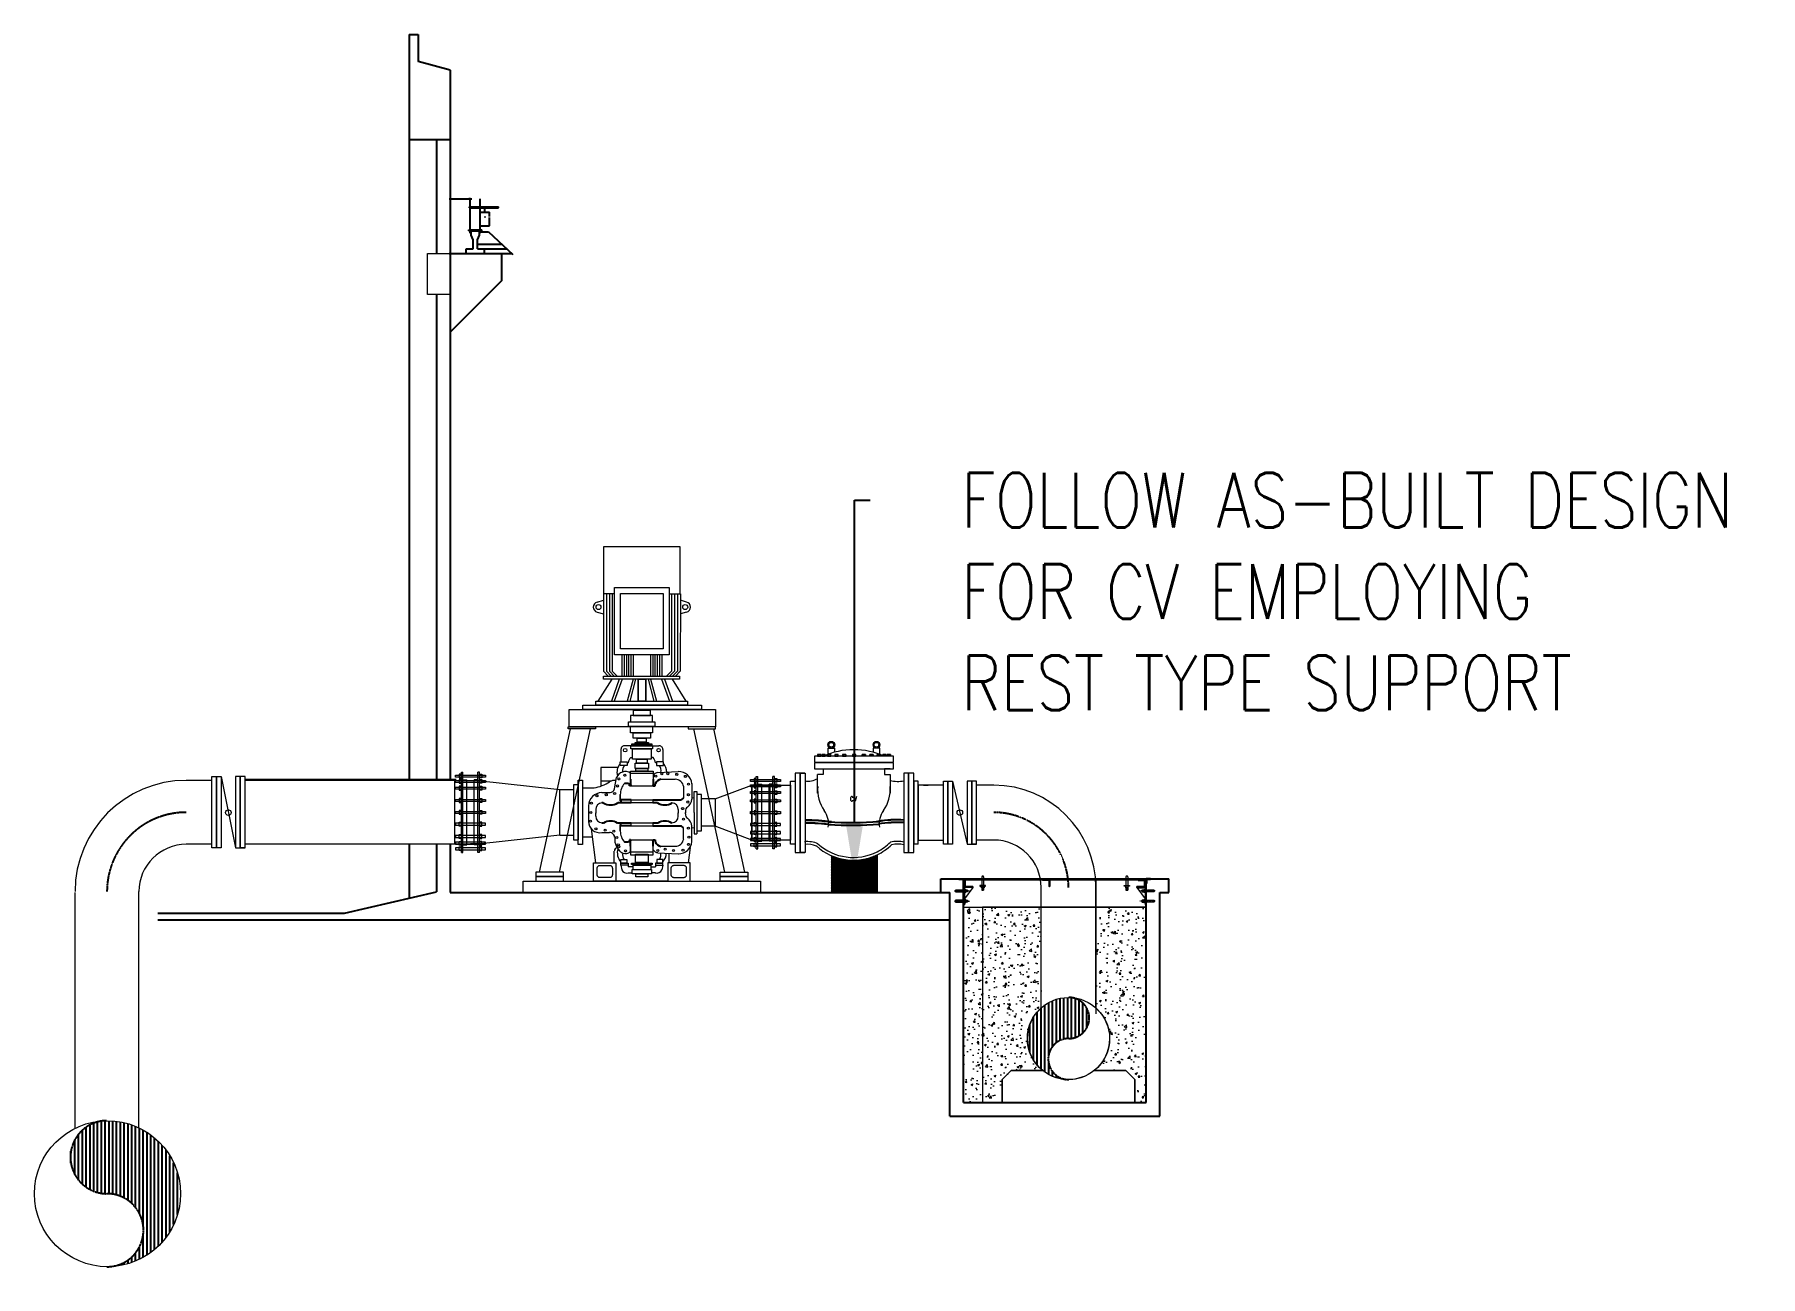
# Model space of a CAD drawing. Header units: inches. Extents: x 65856 to 131389, y 84027 to 134980.
# Drawn here: x 65856 to 84768, y 115064 to 128671 of the extents above; entities that cross this region are included whole.
import ezdxf
from ezdxf import colors
from ezdxf.entities.mleader import LeaderData, LeaderLine
from ezdxf.math import Vec2, Vec3

# ---------------------------------------------------------------- set-up
doc = ezdxf.new("R2010")
doc.units = ezdxf.units.IN
doc.header["$MEASUREMENT"] = 0
for name, pattern in [('CENTER', [2, 1.25, -0.25, 0.25, -0.25]), ('DASHED', [19.05, 12.7, -6.35]), ('HIDDEN', [0.375, 0.25, -0.125]), ('HIDDEN2', [0.1875, 0.125, -0.0625])]:
    doc.linetypes.add(name, pattern=pattern)
for name, color, linetype in [('1', 1, 'CENTER'), ('M-HVAC-EQPM-NEW', 5, 'Continuous'), ('M-HVAC-PIPE-NEW', 6, 'HIDDEN2'), ('VPORT', 9, 'Continuous'), ('WALL', 3, 'Continuous'), ('WINDOWS', 8, 'Continuous')]:
    doc.layers.add(name, color=color, linetype=linetype)
for name, color, linetype, lineweight in [('DIM', 251, 'Continuous', 0), ('hatch3', 252, 'Continuous', 9), ('MECHANICAL', 8, 'Continuous', 0)]:
    doc.layers.add(name, color=color, linetype=linetype, lineweight=lineweight)
doc.styles.add('RomanS', font='romans.shx', dxfattribs={"width": 0.8})
doc.styles.add('SIMPLEX', font='simplex.shx')
pattern_1 = [(50, (27177.67, 82615.22), (215.17805, -18.82564), [22.5, -247.5]), (355, (27177.67, 82615.22), (-41.6254, 225.65764), [18, -198]), (100.4514, (27195.6, 82613.65), (173.5528, 206.83186), [19.12206, -210.3426]), (46.1842, (27177.67, 82675.22), (320.1723, -49.6557), [33.75, -371.25]), (96.6356, (27204.35, 82671.1), (280.3988, 292.2354), [28.6831, -315.5139]), (351.1842, (27177.67, 82675.22), (280.3986, 292.2356), [27, -297]), (21, (27207.67, 82660.22), (179.0721, -120.78567), [22.5, -247.5]), (326, (27207.67, 82660.22), (72.9946, 217.545), [18, -198]), (71.4514, (27222.6, 82650.16), (252.0668, 96.75915), [19.12206, -210.3426]), (37.5, (27177.67, 82615.22), (3.64796, 99.86816), [0, -195.6, 0, -201, 0, -198.75]), (7.5, (27177.67, 82615.22), (78.92086, 118.32351), [0, -114.6, 0, -191.1, 0, -75.75]), (327.5, (27110.77, 82615.22), (160.14673, -6.76646), [0, -75, 0, -234, 0, -310.5]), (317.5, (27080.77, 82615.22), (174.95585, 30.0315), [0, -97.5, 0, -155.4, 0, -220.5])]

msp = doc.modelspace()

# ---------------------------------------------------------------- hatches: boundary and pattern name
at = {"layer": '1'}
h = msp.add_hatch(dxfattribs=at)
h.set_pattern_fill('ANSI31', color=251, scale=333.3333, angle=45, style=0)
h.set_pattern_definition([(90, (27177.674, 82615.224), (-41.666663, 7e-15), [])])
h.paths.add_polyline_path([(77189, 118121, -0.00354), (77195, 118120, -0.985937), (77189, 117671)])
h.paths.add_polyline_path([(77189, 118121), (77189, 117671), (76736, 117671, -0.416289)])
h.paths.add_polyline_path([(76736, 117671), (77189, 117671, 1), (77189, 117221, -0.416289)])
h = msp.add_hatch(dxfattribs=at)
h.set_pattern_fill('ANSI31', color=251, scale=333.3333, angle=45, style=0)
h.set_pattern_definition([(90, (26880.674, 82615.224), (-41.666663, 7e-15), [])])
h.paths.add_polyline_path([(66650, 116771, 0.00354), (66639, 116771, 0.985937), (66650, 115971)])
h.paths.add_polyline_path([(66650, 116771), (66650, 115971), (67456, 115971, 0.416289)])
h.paths.add_polyline_path([(67456, 115971), (66650, 115971, -1), (66650, 115171, 0.416289)])
at = {"layer": 'DIM', "lineweight": 0, "ltscale": 10}
h = msp.add_hatch(dxfattribs=at)
h.set_pattern_fill('AR-CONC', color=251, scale=30, style=0)
h.set_pattern_definition(pattern_1)
h.paths.add_polyline_path([(76245, 119111), (76036, 119111), (76036, 116971), (76245, 116971)])
h = msp.add_hatch(dxfattribs=at)
h.set_pattern_fill('AR-CONC', color=251, scale=30, style=0)
h.set_pattern_definition(pattern_1)
h.paths.add_polyline_path([(78036, 119111), (77486, 119111), (77486, 118006, -0.213422), (77636, 117671, -0.226541), (77468, 117321), (77813, 117321), (77913, 117221), (77913, 116971), (78036, 116971)])
h.paths.add_polyline_path([(76886, 119111), (76245, 119111), (76245, 116971), (76458, 116971), (76458, 117221), (76558, 117321), (76903, 117321, -0.226541), (76736, 117671, -0.213422), (76886, 118006)])
at = {"layer": 'M-HVAC-EQPM-NEW'}
h = msp.add_hatch(dxfattribs=at)
h.set_pattern_fill('ANSI31', color=256, scale=100)
h.set_pattern_definition([(45, (-518445.904, -383533.775), (-8.83883476, 8.83883476), [])])
h.paths.add_polyline_path([(75089, 119683, -0.216157), (74589, 119674), (74589, 119271), (75089, 119271)])

# ---------------------------------------------------------------- linework, layer by layer
at = {"layer": '1', "color": 251}
for centre, radius, start, end in [((67519, 119280), 869, 90, 180), ((76361, 119324), 825, 0.1698, 89.5902), ((77189, 117896), 225, 270, 90), ((77189, 117446), 225, 90, 270), ((66650, 116371), 400, 90, 270), ((66650, 115571), 400, 270, 90)]:
    msp.add_arc(centre, radius, start, end, dxfattribs=at)
at = {"layer": 'DIM', "color": 251}
for p, q in [((72930, 123058), (72089, 123058)), ((72089, 123058), (72089, 122543)), ((72930, 122543), (72930, 123058)), ((72021, 122452), (72089, 122472)), ((72213, 122543), (72089, 122543)), ((72089, 122543), (72089, 121696)), ((72122, 122543), (72122, 121696)), ((72155, 122543), (72155, 121696)), ((72187, 122543), (72187, 121696)), ((72809, 122543), (72933, 122543)), ((72835, 122543), (72834, 121696)), ((72868, 122543), (72867, 121695)), ((72900, 122543), (72900, 121695)), ((72933, 122543), (72932, 121695)), ((73001, 122452), (72933, 122472)), ((72021, 122343), (72089, 122323)), ((73001, 122343), (72933, 122323)), ((72292, 121876), (72292, 121642)), ((72317, 121876), (72317, 121642)), ((72342, 121876), (72342, 121642)), ((72366, 121876), (72366, 121642)), ((72391, 121876), (72391, 121642)), ((72416, 121876), (72416, 121642)), ((72606, 121876), (72606, 121642)), ((72631, 121875), (72631, 121642)), ((72655, 121875), (72655, 121642)), ((72680, 121875), (72680, 121642)), ((72705, 121875), (72705, 121642)), ((72729, 121875), (72729, 121642)), ((72181, 121608), (72028, 121367)), ((72089, 121696), (72143, 121642)), ((72122, 121696), (72176, 121642)), ((72155, 121696), (72209, 121642)), ((72264, 121608), (72178, 121367)), ((72187, 121696), (72241, 121642)), ((72295, 121608), (72209, 121367)), ((72417, 121608), (72350, 121367)), ((72442, 121608), (72378, 121367)), ((72580, 121608), (72644, 121367)), ((72606, 121608), (72673, 121367)), ((72728, 121608), (72814, 121367)), ((72759, 121608), (72845, 121367)), ((72834, 121696), (72781, 121642)), ((72867, 121695), (72813, 121642)), ((72842, 121608), (72994, 121367)), ((72900, 121695), (72846, 121642)), ((72932, 121695), (72879, 121642)), ((71724, 121065), (71384, 119494)), ((71944, 121065), (71605, 119494)), ((73077, 121065), (73417, 119494)), ((73297, 121065), (73637, 119494)), ((72392, 120879), (72325, 120879)), ((72630, 120879), (72697, 120879)), ((72274, 120701), (72349, 120701)), ((72274, 120664), (72274, 120701)), ((72349, 120664), (72274, 120664)), ((72282, 120839), (72282, 120701)), ((72349, 120701), (72349, 120664)), ((72349, 120692), (72360, 120692)), ((72388, 120751), (72408, 120751)), ((72408, 120845), (72614, 120845)), ((72408, 120730), (72408, 120845)), ((72614, 120730), (72408, 120730)), ((72437, 120688), (72585, 120688)), ((72437, 120630), (72437, 120688)), ((72454, 120730), (72568, 120730)), ((72454, 120688), (72454, 120730)), ((72568, 120688), (72454, 120688)), ((72568, 120730), (72568, 120688)), ((72585, 120688), (72585, 120630)), ((72614, 120845), (72614, 120730)), ((72634, 120751), (72614, 120751)), ((72673, 120692), (72661, 120692)), ((72747, 120701), (72673, 120701)), ((72673, 120701), (72673, 120664)), ((72673, 120664), (72747, 120664)), ((72740, 120839), (72740, 120701)), ((72747, 120664), (72747, 120701)), ((74446, 120781), (74446, 120765)), ((74464, 120782), (74464, 120765)), ((74493, 120781), (74493, 120765)), ((74511, 120782), (74511, 120765)), ((74556, 120781), (74556, 120765)), ((74574, 120782), (74574, 120765)), ((74636, 120781), (74636, 120765)), ((74654, 120782), (74654, 120765)), ((74720, 120781), (74720, 120765)), ((74738, 120782), (74738, 120765)), ((74827, 120781), (74827, 120765)), ((74845, 120782), (74845, 120765)), ((74934, 120782), (74934, 120765)), ((74952, 120781), (74952, 120765)), ((75018, 120782), (75018, 120765)), ((75036, 120781), (75036, 120765)), ((75098, 120782), (75098, 120765)), ((75116, 120781), (75116, 120765)), ((75161, 120782), (75161, 120765)), ((75180, 120781), (75180, 120765)), ((75208, 120782), (75208, 120765)), ((75226, 120781), (75226, 120765)), ((71812, 120500), (71859, 120500)), ((71812, 119798), (71812, 120500)), ((71859, 120500), (71859, 119798)), ((72248, 120642), (72063, 120642)), ((72063, 120642), (72063, 120436)), ((72173, 120491), (72063, 120491)), ((72211, 120405), (72233, 120530)), ((72387, 120511), (72387, 120601)), ((72387, 120601), (72636, 120601)), ((72387, 120579), (72636, 120579)), ((72585, 120630), (72437, 120630)), ((72445, 120630), (72577, 120630)), ((72445, 120601), (72445, 120630)), ((72577, 120601), (72445, 120601)), ((72577, 120630), (72577, 120601)), ((72636, 120601), (72636, 120511)), ((72687, 120584), (72910, 120595)), ((72722, 120511), (72875, 120511)), ((71859, 120417), (71988, 120417)), ((72162, 120364), (72073, 120364)), ((72274, 120344), (72274, 120274)), ((72274, 120274), (72274, 120344)), ((72387, 120441), (72636, 120441)), ((72969, 120428), (72969, 120308)), ((73058, 120464), (73057, 120295)), ((73057, 120308), (73085, 120311)), ((73085, 120377), (73115, 120377)), ((73085, 120146), (73085, 120377)), ((73115, 120377), (73115, 119914)), ((71927, 120219), (71927, 120038)), ((71927, 120144), (71927, 120050)), ((72005, 120179), (72005, 120141)), ((72005, 120106), (72005, 120144)), ((72910, 120179), (72910, 120141)), ((72910, 120106), (72910, 120144)), ((72988, 120159), (72988, 120143)), ((72988, 120132), (72988, 120148)), ((73085, 120146), (73085, 119914)), ((71957, 119968), (72002, 119596)), ((72072, 119928), (72156, 119928)), ((72274, 119944), (72274, 120014)), ((72274, 120014), (72274, 119944)), ((72969, 119859), (72969, 119980)), ((73058, 119827), (73057, 119996)), ((73057, 119983), (73085, 119980)), ((73085, 119914), (73115, 119914)), ((71859, 119798), (71812, 119798)), ((71859, 119881), (71968, 119881)), ((72209, 119596), (72209, 119725)), ((72387, 119847), (72636, 119847)), ((72387, 119777), (72387, 119685)), ((72387, 119713), (72387, 119774)), ((72636, 119685), (72636, 119777)), ((72722, 119777), (72875, 119777)), ((73039, 119765), (73018, 119596)), ((71981, 119596), (72227, 119596)), ((71981, 119396), (71981, 119596)), ((72020, 119463), (72020, 119539)), ((72045, 119565), (72165, 119565)), ((72191, 119539), (72191, 119463)), ((72227, 119596), (72227, 119396)), ((72280, 119633), (72346, 119633)), ((72280, 119594), (72280, 119633)), ((72346, 119594), (72280, 119594)), ((72280, 119594), (72362, 119594)), ((72280, 119571), (72280, 119594)), ((72362, 119571), (72280, 119571)), ((72280, 119571), (72290, 119518)), ((72346, 119633), (72346, 119594)), ((72362, 119594), (72362, 119571)), ((72362, 119571), (72362, 119553)), ((72417, 119553), (72362, 119553)), ((72636, 119713), (72387, 119713)), ((72387, 119685), (72636, 119685)), ((72398, 119591), (72623, 119591)), ((72398, 119578), (72398, 119591)), ((72623, 119578), (72398, 119578)), ((72417, 119572), (72608, 119572)), ((72417, 119524), (72417, 119572)), ((72442, 119692), (72579, 119692)), ((72442, 119600), (72442, 119692)), ((72579, 119600), (72442, 119600)), ((72461, 119591), (72461, 119600)), ((72463, 119572), (72463, 119578)), ((72560, 119600), (72560, 119591)), ((72561, 119578), (72561, 119572)), ((72579, 119692), (72579, 119600)), ((72608, 119572), (72608, 119524)), ((72608, 119553), (72659, 119553)), ((72623, 119591), (72623, 119578)), ((72742, 119594), (72659, 119594)), ((72659, 119594), (72659, 119571)), ((72659, 119571), (72742, 119571)), ((72659, 119571), (72659, 119553)), ((72742, 119633), (72675, 119633)), ((72675, 119633), (72675, 119594)), ((72675, 119594), (72742, 119594)), ((72687, 119707), (72910, 119696)), ((72742, 119571), (72731, 119518)), ((72742, 119594), (72742, 119633)), ((72742, 119571), (72742, 119594)), ((73040, 119596), (72794, 119596)), ((72794, 119596), (72794, 119396)), ((72811, 119596), (72811, 119701)), ((72830, 119539), (72830, 119463)), ((72975, 119565), (72856, 119565)), ((73001, 119463), (73001, 119539)), ((73040, 119396), (73040, 119596)), ((72227, 119396), (71981, 119396)), ((72165, 119437), (72045, 119437)), ((72363, 119485), (72405, 119485)), ((72405, 119524), (72617, 119524)), ((72405, 119475), (72405, 119524)), ((72617, 119475), (72405, 119475)), ((72444, 119475), (72577, 119475)), ((72444, 119444), (72444, 119475)), ((72577, 119444), (72444, 119444)), ((72577, 119475), (72577, 119444)), ((72617, 119524), (72617, 119475)), ((72659, 119485), (72617, 119485)), ((72794, 119396), (73040, 119396)), ((72856, 119437), (72975, 119437)), ((75986, 119421), (76036, 119421)), ((75986, 119421), (75986, 119415)), ((75986, 119415), (76030, 119415)), ((76030, 119415), (76030, 119371)), ((76036, 119371), (76030, 119371)), ((76036, 119421), (76036, 119371)), ((76121, 119411), (76046, 119411)), ((76046, 119411), (76046, 119336)), ((76121, 119405), (76052, 119405)), ((76052, 119405), (76052, 119336)), ((76121, 119411), (76121, 119405)), ((76236, 119441), (76236, 119341)), ((76236, 119341), (76236, 119321)), ((76256, 119441), (76256, 119341)), ((76256, 119341), (76256, 119321)), ((77816, 119441), (77816, 119341)), ((77816, 119341), (77816, 119321)), ((77836, 119441), (77836, 119341)), ((77836, 119341), (77836, 119321)), ((75948, 119298), (75946, 119296)), ((75946, 119296), (75946, 119280)), ((75948, 119278), (75946, 119280)), ((75948, 119186), (75946, 119184)), ((75946, 119184), (75946, 119168)), ((75948, 119166), (75946, 119168)), ((76046, 119298), (75948, 119298)), ((75948, 119278), (75948, 119298)), ((75948, 119278), (76046, 119278)), ((76046, 119186), (75948, 119186)), ((75948, 119166), (75948, 119186)), ((75948, 119166), (76046, 119166)), ((76022, 119186), (76022, 119166)), ((76136, 119336), (76036, 119336)), ((76036, 119336), (76036, 119136)), ((76046, 119336), (76052, 119336)), ((76136, 119326), (76046, 119326)), ((76046, 119326), (76046, 119136)), ((76136, 119326), (76046, 119201)), ((76059, 119296), (76046, 119296)), ((76059, 119279), (76046, 119279)), ((76059, 119184), (76046, 119184)), ((76059, 119167), (76046, 119167)), ((76060, 119275), (76060, 119301)), ((76060, 119298), (76078, 119298)), ((76060, 119298), (76060, 119278)), ((76078, 119278), (76060, 119278)), ((76060, 119163), (76060, 119189)), ((76060, 119186), (76078, 119186)), ((76060, 119186), (76060, 119166)), ((76078, 119166), (76060, 119166)), ((76078, 119298), (76080, 119296)), ((76078, 119278), (76078, 119298)), ((76078, 119278), (76080, 119280)), ((76078, 119186), (76080, 119184)), ((76078, 119166), (76078, 119186)), ((76078, 119166), (76080, 119168)), ((76080, 119296), (76080, 119280)), ((76080, 119184), (76080, 119168)), ((76136, 119336), (76136, 119326)), ((76261, 119326), (76231, 119326)), ((76235, 119318), (76255, 119318)), ((76235, 119314), (76255, 119314)), ((76235, 119310), (76255, 119310)), ((76235, 119306), (76255, 119306)), ((76235, 119302), (76255, 119302)), ((76236, 119321), (76236, 119296)), ((76236, 119298), (76256, 119298)), ((76256, 119296), (76236, 119296)), ((76237, 119320), (76254, 119320)), ((76237, 119316), (76254, 119316)), ((76237, 119312), (76254, 119312)), ((76237, 119308), (76254, 119308)), ((76237, 119304), (76254, 119304)), ((76237, 119300), (76254, 119300)), ((76256, 119321), (76256, 119296)), ((77811, 119326), (77841, 119326)), ((77816, 119321), (77816, 119296)), ((77836, 119318), (77816, 119318)), ((77836, 119314), (77816, 119314)), ((77836, 119310), (77816, 119310)), ((77836, 119306), (77816, 119306)), ((77836, 119302), (77816, 119302)), ((77836, 119298), (77816, 119298)), ((77816, 119296), (77836, 119296)), ((77834, 119320), (77817, 119320)), ((77834, 119316), (77817, 119316)), ((77834, 119312), (77817, 119312)), ((77834, 119308), (77817, 119308)), ((77834, 119304), (77817, 119304)), ((77834, 119300), (77817, 119300)), ((77836, 119321), (77836, 119296)), ((77936, 119326), (78026, 119201)), ((77993, 119298), (77991, 119296)), ((77991, 119296), (77991, 119280)), ((77993, 119278), (77991, 119280)), ((77993, 119186), (77991, 119184)), ((77991, 119184), (77991, 119168)), ((77993, 119166), (77991, 119168)), ((78011, 119298), (77993, 119298)), ((77993, 119278), (77993, 119298)), ((77993, 119278), (78011, 119278)), ((78011, 119186), (77993, 119186)), ((77993, 119166), (77993, 119186)), ((77993, 119166), (78011, 119166)), ((78011, 119275), (78011, 119301)), ((78011, 119298), (78011, 119278)), ((78011, 119163), (78011, 119189)), ((78011, 119186), (78011, 119166)), ((78012, 119296), (78026, 119296)), ((78012, 119279), (78026, 119279)), ((78012, 119184), (78026, 119184)), ((78012, 119167), (78026, 119167)), ((78026, 119326), (78026, 119136)), ((78026, 119298), (78124, 119298)), ((78124, 119278), (78026, 119278)), ((78026, 119186), (78124, 119186)), ((78124, 119166), (78026, 119166)), ((78036, 119336), (78036, 119136)), ((78049, 119298), (78049, 119278)), ((78049, 119186), (78049, 119166)), ((78124, 119298), (78126, 119296)), ((78124, 119278), (78124, 119298)), ((78124, 119278), (78126, 119280)), ((78124, 119186), (78126, 119184)), ((78124, 119166), (78124, 119186)), ((78124, 119166), (78126, 119168)), ((78126, 119296), (78126, 119280)), ((78126, 119184), (78126, 119168)), ((78036, 119136), (78026, 119136))]:
    msp.add_line(p, q, dxfattribs=at)
at = {"layer": 'DIM', "color": 251, "lineweight": 0}
for p, q in [((67900, 120541), (68060, 119759)), ((68110, 119804), (68110, 120496)), ((70467, 120499), (70412, 120499)), ((70462, 120499), (70712, 120499)), ((70533, 119708), (70533, 120590)), ((70533, 120590), (70550, 120590)), ((70550, 119708), (70550, 120590)), ((70550, 120505), (70593, 120505)), ((70593, 119793), (70593, 120505)), ((70672, 119793), (70672, 120505)), ((70715, 120505), (70672, 120505)), ((70715, 119708), (70715, 120590)), ((70733, 120590), (70715, 120590)), ((70733, 119708), (70733, 120590)), ((73765, 119749), (73765, 120542)), ((73765, 120542), (73783, 120542)), ((73783, 119749), (73783, 120542)), ((73947, 119749), (73947, 120542)), ((73965, 120542), (73947, 120542)), ((73965, 119749), (73965, 120542)), ((75915, 120491), (76075, 119801)), ((71812, 120449), (71812, 119849)), ((73115, 120346), (73115, 119946)), ((73115, 120346), (73115, 119946)), ((73715, 120446), (73715, 119846)), ((73783, 120457), (73826, 120457)), ((73826, 119834), (73826, 120457)), ((73905, 119834), (73905, 120457)), ((73947, 120457), (73905, 120457)), ((73915, 119846), (73915, 120446)), ((74003, 120446), (74053, 120446)), ((76125, 119846), (76125, 120446)), ((70712, 119799), (70462, 119799)), ((70550, 119793), (70593, 119793)), ((70550, 119793), (70593, 119793)), ((70783, 119804), (70633, 119804)), ((70715, 119793), (70672, 119793)), ((70715, 119793), (70672, 119793)), ((73765, 119749), (73783, 119749)), ((73783, 119834), (73826, 119834)), ((73783, 119834), (73826, 119834)), ((73947, 119834), (73905, 119834)), ((73947, 119834), (73905, 119834)), ((73965, 119749), (73947, 119749)), ((70533, 119708), (70550, 119708)), ((70733, 119708), (70715, 119708)), ((74589, 119674), (74589, 119271)), ((72794, 119396), (72227, 119396)), ((76046, 119411), (76046, 119421)), ((76121, 119411), (77951, 119411)), ((76022, 119298), (76022, 119278)), ((76036, 119136), (76046, 119136))]:
    msp.add_line(p, q, dxfattribs=at)
at = {"layer": 'DIM', "color": 251, "lineweight": 0, "ltscale": 10}
for p, q in [((77486, 119421), (77486, 117941)), ((76036, 119111), (78036, 119111))]:
    msp.add_line(p, q, dxfattribs=at)
at = {"layer": 'DIM', "color": 251, "linetype": 'CENTER', "ltscale": 20}
for p, q in [((75935, 119288), (76102, 119288)), ((75935, 119176), (76102, 119176)), ((78136, 119288), (77969, 119288)), ((78136, 119176), (77969, 119176))]:
    msp.add_line(p, q, dxfattribs=at)
at = {"layer": 'DIM', "color": 251, "linetype": 'HIDDEN'}
for p, q in [((75948, 119296), (76022, 119296)), ((76022, 119280), (75948, 119280)), ((75948, 119184), (76022, 119184)), ((76022, 119168), (75948, 119168)), ((76078, 119296), (76060, 119296)), ((76060, 119280), (76078, 119280)), ((76078, 119184), (76060, 119184)), ((76060, 119168), (76078, 119168)), ((77993, 119296), (78011, 119296)), ((78011, 119280), (77993, 119280)), ((77993, 119184), (78011, 119184)), ((78011, 119168), (77993, 119168)), ((78124, 119296), (78049, 119296)), ((78049, 119280), (78124, 119280)), ((78124, 119184), (78049, 119184)), ((78049, 119168), (78124, 119168))]:
    msp.add_line(p, q, dxfattribs=at)
at = {"layer": 'DIM', "color": 251, "lineweight": 0}
for points in [[(70410, 125821), (70161, 125821), (70161, 126271), (70410, 126271)], [(70798, 120536), (70468, 120536), (70468, 120558), (70798, 120558)], [(70798, 120476), (70468, 120476), (70468, 120499), (70798, 120499)], [(70508, 120526), (70533, 120526), (70533, 120568), (70508, 120568)], [(70508, 120467), (70533, 120467), (70533, 120509), (70508, 120509)], [(70758, 120526), (70733, 120526), (70733, 120568), (70758, 120568)], [(70758, 120467), (70733, 120467), (70733, 120509), (70758, 120509)], [(74030, 120488), (73700, 120488), (73700, 120510), (74030, 120510)], [(73740, 120478), (73765, 120478), (73765, 120520), (73740, 120520)], [(73990, 120478), (73965, 120478), (73965, 120520), (73990, 120520)], [(70798, 120402), (70468, 120402), (70468, 120424), (70798, 120424)], [(70798, 120266), (70468, 120266), (70468, 120289), (70798, 120289)], [(70508, 120392), (70533, 120392), (70533, 120434), (70508, 120434)], [(70508, 120257), (70533, 120257), (70533, 120299), (70508, 120299)], [(70758, 120392), (70733, 120392), (70733, 120434), (70758, 120434)], [(70758, 120257), (70733, 120257), (70733, 120299), (70758, 120299)], [(74030, 120428), (73700, 120428), (73700, 120451), (74030, 120451)], [(74030, 120354), (73700, 120354), (73700, 120376), (74030, 120376)], [(74030, 120263), (73700, 120263), (73700, 120286), (74030, 120286)], [(73740, 120419), (73765, 120419), (73765, 120461), (73740, 120461)], [(73740, 120344), (73765, 120344), (73765, 120386), (73740, 120386)], [(73740, 120253), (73765, 120253), (73765, 120295), (73740, 120295)], [(73990, 120419), (73965, 120419), (73965, 120461), (73990, 120461)], [(73990, 120344), (73965, 120344), (73965, 120386), (73990, 120386)], [(73990, 120253), (73965, 120253), (73965, 120295), (73990, 120295)], [(70798, 120138), (70468, 120138), (70468, 120160), (70798, 120160)], [(70508, 120128), (70533, 120128), (70533, 120170), (70508, 120170)], [(70758, 120128), (70733, 120128), (70733, 120170), (70758, 120170)], [(74030, 120134), (73700, 120134), (73700, 120157), (74030, 120157)], [(73740, 120124), (73765, 120124), (73765, 120167), (73740, 120167)], [(73990, 120124), (73965, 120124), (73965, 120167), (73990, 120167)], [(70798, 120031), (70468, 120031), (70468, 120009), (70798, 120009)], [(70508, 120041), (70533, 120041), (70533, 119999), (70508, 119999)], [(70508, 119906), (70533, 119906), (70533, 119864), (70508, 119864)], [(70758, 120041), (70733, 120041), (70733, 119999), (70758, 119999)], [(70758, 119906), (70733, 119906), (70733, 119864), (70758, 119864)], [(74030, 120028), (73700, 120028), (73700, 120005), (74030, 120005)], [(74030, 119938), (73700, 119938), (73700, 119915), (74030, 119915)], [(73740, 120038), (73765, 120038), (73765, 119996), (73740, 119996)], [(73740, 119947), (73765, 119947), (73765, 119905), (73740, 119905)], [(73990, 120038), (73965, 120038), (73965, 119996), (73990, 119996)], [(73990, 119947), (73965, 119947), (73965, 119905), (73990, 119905)], [(70798, 119896), (70468, 119896), (70468, 119874), (70798, 119874)], [(70798, 119822), (70468, 119822), (70468, 119799), (70798, 119799)], [(70798, 119762), (70468, 119762), (70468, 119740), (70798, 119740)], [(70508, 119831), (70533, 119831), (70533, 119789), (70508, 119789)], [(70508, 119772), (70533, 119772), (70533, 119730), (70508, 119730)], [(70758, 119831), (70733, 119831), (70733, 119789), (70758, 119789)], [(70758, 119772), (70733, 119772), (70733, 119730), (70758, 119730)], [(74030, 119863), (73700, 119863), (73700, 119840), (74030, 119840)], [(74030, 119803), (73700, 119803), (73700, 119781), (74030, 119781)], [(73740, 119872), (73765, 119872), (73765, 119830), (73740, 119830)], [(73740, 119813), (73765, 119813), (73765, 119771), (73740, 119771)], [(73990, 119872), (73965, 119872), (73965, 119830), (73990, 119830)], [(73990, 119813), (73965, 119813), (73965, 119771), (73990, 119771)], [(73810, 119271), (71210, 119271), (71210, 119396), (73810, 119396)]]:
    msp.add_lwpolyline(points, close=True, dxfattribs=at)
at = {"layer": 'DIM', "color": 251}
for points in [[(72213, 122612), (72809, 122612), (72809, 121876), (72213, 121876)], [(72278, 122548), (72744, 122548), (72744, 121940), (72278, 121940)], [(72090, 121642), (72923, 121642), (72923, 121608), (72090, 121608)], [(72470, 121608), (72553, 121608), (72553, 121367), (72470, 121367)], [(72553, 121608), (72470, 121608), (72470, 121367), (72553, 121367)], [(71715, 121277), (73317, 121277), (73317, 121085), (71715, 121085)], [(71866, 121323), (73164, 121323), (73164, 121277), (71866, 121277)], [(72006, 121367), (73012, 121367), (73012, 121323), (72006, 121323)], [(72414, 121210), (72607, 121210), (72607, 121266), (72414, 121266)], [(71704, 121085), (72003, 121085), (72003, 121065), (71704, 121065)], [(72365, 121139), (72652, 121139), (72652, 121091), (72365, 121091)], [(72388, 121139), (72629, 121139), (72629, 121210), (72388, 121210)], [(72388, 121091), (72629, 121091), (72629, 121019), (72388, 121019)], [(73317, 121085), (73018, 121085), (73018, 121065), (73317, 121065)], [(72392, 120879), (72628, 120879), (72628, 120845), (72392, 120845)], [(72402, 120899), (72620, 120899), (72620, 120880), (72402, 120880)], [(72414, 121019), (72607, 121019), (72607, 120963), (72414, 120963)], [(72438, 120916), (72585, 120916), (72585, 120899), (72438, 120899)], [(72461, 120963), (72560, 120963), (72560, 120917), (72461, 120917)], [(74402, 120700), (75270, 120700), (75270, 120765), (74402, 120765)], [(74402, 120627), (75270, 120627), (75270, 120691), (74402, 120691)], [(74246, 120579), (74190, 120579), (74190, 119710), (74246, 119710)], [(74246, 120579), (74302, 120579), (74302, 119710), (74246, 119710)], [(75383, 119710), (75434, 119710), (75434, 120579), (75383, 120579)], [(75490, 120579), (75434, 120579), (75434, 119710), (75490, 119710)], [(72394, 120287), (72630, 120287), (72630, 120252), (72394, 120252)], [(72394, 120033), (72630, 120033), (72630, 119998), (72394, 119998)], [(71651, 119494), (71349, 119494), (71349, 119445), (71651, 119445)], [(71651, 119445), (71349, 119445), (71349, 119396), (71651, 119396)], [(73370, 119494), (73672, 119494), (73672, 119445), (73370, 119445)], [(73370, 119445), (73672, 119445), (73672, 119396), (73370, 119396)], [(76216, 119346), (76216, 119341), (76276, 119341), (76276, 119346)], [(76261, 119321), (76231, 119321), (76231, 119341), (76261, 119341)], [(77856, 119346), (77856, 119341), (77796, 119341), (77796, 119346)], [(77811, 119321), (77841, 119321), (77841, 119341), (77811, 119341)]]:
    msp.add_lwpolyline(points, close=True, dxfattribs=at)
for points in [[(74561, 120790), (74551, 120790), (74551, 120852), (74623, 120852), (74623, 120809)], [(75107, 120790), (75118, 120790), (75118, 120852), (75046, 120852), (75046, 120809)], [(74436, 120781), (74436, 120765), (74473, 120765), (74473, 120781)], [(74469, 120784), (74441, 120784)], [(74483, 120781), (74483, 120765), (74520, 120765), (74520, 120781)], [(74515, 120784), (74488, 120784)], [(74547, 120781), (74547, 120765), (74583, 120765), (74583, 120781)], [(74579, 120784), (74551, 120784)], [(74627, 120781), (74627, 120765), (74663, 120765), (74663, 120781)], [(74659, 120784), (74631, 120784)], [(74711, 120781), (74711, 120765), (74748, 120765), (74748, 120781)], [(74743, 120784), (74716, 120784)], [(74818, 120781), (74818, 120765), (74854, 120765), (74854, 120781)], [(74850, 120784), (74822, 120784)], [(74961, 120781), (74961, 120765), (74924, 120765), (74924, 120781)], [(74929, 120784), (74956, 120784)], [(75045, 120781), (75045, 120765), (75009, 120765), (75009, 120781)], [(75013, 120784), (75041, 120784)], [(75125, 120781), (75125, 120765), (75089, 120765), (75089, 120781)], [(75093, 120784), (75121, 120784)], [(75189, 120781), (75189, 120765), (75152, 120765), (75152, 120781)], [(75157, 120784), (75184, 120784)], [(75236, 120781), (75236, 120765), (75199, 120765), (75199, 120781)], [(75204, 120784), (75231, 120784)], [(74297, 120579), (74246, 120579), (74246, 119710), (74297, 119710)], [(74437, 120627), (75231, 120627)], [(74437, 120627), (74498, 120627), (74498, 120562), (74437, 120562)], [(74437, 120359), (74437, 120562)], [(75231, 120627), (75170, 120627), (75170, 120562), (75231, 120562)], [(75231, 120562), (75231, 120359)], [(76059, 119305), (76046, 119305), (76046, 119270), (76059, 119270)], [(76059, 119193), (76046, 119193), (76046, 119158), (76059, 119158)], [(78012, 119305), (78026, 119305), (78026, 119270), (78012, 119270)], [(78012, 119193), (78026, 119193), (78026, 119158), (78012, 119158)]]:
    msp.add_lwpolyline(points, dxfattribs=at)
at = {"layer": 'DIM', "color": 251, "lineweight": 0, "ltscale": 10}
msp.add_lwpolyline([(78036, 119111), (76245, 119111), (76245, 116971), (78036, 116971)], close=True, dxfattribs=at)
for points in [[(76886, 119111), (76245, 119111), (76245, 116971), (76458, 116971), (76458, 117221), (76558, 117321), (76903, 117321, -0.226541), (76736, 117671, -0.213422), (76886, 118006)], [(78036, 119111), (77486, 119111), (77486, 118006, -0.213422), (77636, 117671, -0.226541), (77468, 117321), (77813, 117321), (77913, 117221), (77913, 116971), (78036, 116971)], [(76903, 117321), (76558, 117321), (76458, 117221), (76458, 116971), (77913, 116971), (77913, 117221), (77813, 117321), (77468, 117321, -0.353553)]]:
    msp.add_lwpolyline(points, format="xyb", close=True, dxfattribs=at)
at = {"layer": 'DIM', "color": 251}
for centre, radius in [((72036, 122398), 27.3), ((72986, 122398), 27.3), ((74587, 120889), 37.4), ((74587, 120889), 25.7), ((75082, 120889), 37.4), ((75082, 120889), 25.7), ((72328, 120830), 18.6), ((72694, 120830), 18.6), ((72258, 120515), 11.4), ((72325, 120555), 11.4), ((72663, 120546), 11.4), ((72730, 120570), 11.4), ((72796, 120573), 11.4), ((72893, 120565), 11.4), ((72988, 120543), 11.4), ((72019, 120331), 11.4), ((72121, 120342), 11.4), ((72213, 120355), 11.4), ((72244, 120438), 11.4), ((73021, 120342), 11.4), ((73023, 120457), 11.4), ((71951, 120147), 11.4), ((71958, 120249), 11.4), ((72958, 120190), 11.4), ((73015, 120262), 11.4), ((71949, 120052), 11.4), ((72008, 119968), 11.4), ((72109, 119954), 11.4), ((72204, 119942), 11.4), ((72967, 120074), 11.4), ((73021, 119976), 11.4), ((72235, 119873), 11.4), ((72253, 119794), 11.4), ((72258, 119773), 11.4), ((72332, 119726), 11.4), ((72685, 119730), 11.4), ((72767, 119745), 11.4), ((72857, 119730), 11.4), ((72962, 119735), 11.4), ((73023, 119798), 11.4), ((73027, 119877), 11.4)]:
    msp.add_circle(centre, radius, dxfattribs=at)
at = {"layer": 'DIM', "color": 251, "lineweight": 0}
for centre in [(67980, 120146), (75995, 120146)]:
    msp.add_circle(centre, 30.8, dxfattribs=at)
at = {"layer": 'DIM', "color": 251, "lineweight": 0, "ltscale": 10}
msp.add_circle((77186, 117671), 450, dxfattribs=at)
at = {"layer": 'DIM', "color": 251}
for centre, radius, start, end in [((72036, 122398), 57, 105.8678, 254.1322), ((72986, 122398), 57, 285.8678, 74.1322), ((72323, 120838), 41.1, 87.8701, 178.7187), ((72699, 120838), 41.1, 1.2813, 92.1299), ((72378, 120590), 140, 137.6023, 196.5276), ((72371, 120608), 73.4, 130.4631, 193.1609), ((72478, 120674), 118, 139.3957, 171.1803), ((72544, 120674), 118, 8.8197, 40.6043), ((72650, 120608), 73.4, 342.3315, 49.5369), ((72644, 120590), 140, 359.5877, 42.3977), ((74441, 120779), 5.4, 30.9909, 149.8128), ((74455, 120767), 17, 58.1285, 122.285), ((74468, 120779), 5.4, 30.1872, 149.0091), ((74488, 120779), 5.4, 30.9909, 149.8128), ((74502, 120767), 17, 58.1285, 122.285), ((74833, 119996), 839, 66.2817, 113.7183), ((74515, 120779), 5.4, 30.1872, 149.0091), ((74551, 120779), 5.4, 30.9909, 149.8128), ((74565, 120767), 17, 58.1285, 122.285), ((74579, 120779), 5.4, 30.1872, 149.0091), ((74631, 120779), 5.4, 30.9909, 149.8128), ((74645, 120767), 17, 58.1285, 122.285), ((74659, 120779), 5.4, 30.1872, 149.0091), ((74716, 120779), 5.4, 30.9909, 149.8128), ((74729, 120767), 17, 58.1285, 122.285), ((74743, 120779), 5.4, 30.1872, 149.0091), ((74822, 120779), 5.4, 30.9909, 149.8128), ((74836, 120767), 17, 58.1285, 122.285), ((74850, 120779), 5.4, 30.1872, 149.0091), ((74929, 120779), 5.4, 30.9909, 149.8128), ((74943, 120767), 17, 57.715, 121.8715), ((74956, 120779), 5.4, 30.1872, 149.0091), ((75013, 120779), 5.4, 30.9909, 149.8128), ((75027, 120767), 17, 57.715, 121.8715), ((75041, 120779), 5.4, 30.1872, 149.0091), ((75093, 120779), 5.4, 30.9909, 149.8128), ((75107, 120767), 17, 57.715, 121.8715), ((75121, 120779), 5.4, 30.1872, 149.0091), ((75157, 120779), 5.4, 30.9909, 149.8128), ((75170, 120767), 17, 57.715, 121.8715), ((75184, 120779), 5.4, 30.1872, 149.0091), ((75204, 120779), 5.4, 30.9909, 149.8128), ((75217, 120767), 17, 57.715, 121.8715), ((75231, 120779), 5.4, 30.1872, 149.0091), ((71920, 120843), 431, 278.9977, 303.5267), ((72212, 120402), 97.5, 81.3848, 123.5267), ((72331, 120490), 106, 57.7763, 157.5686), ((72687, 120528), 56.4, 89.9895, 153.3721), ((72875, 120416), 95, 7.3201, 90), ((72918, 120454), 141, 3.7308, 92.9355), ((74330, 120704), 213, 261.2236, 300.2967), ((75314, 120848), 360, 256.677, 281.0149), ((72073, 120219), 146, 90, 180), ((72159, 120417), 52.4, 272.7941, 347.5506), ((72452, 120346), 177, 137.6883, 180.5826), ((72951, 120295), 106, 303.6525, 359.6188), ((74817, 120395), 381, 174.6648, 216.3101), ((74851, 120395), 381, 323.6899, 5.3352), ((72077, 120181), 71.7, 92.1589, 181.4785), ((72077, 120105), 71.7, 178.5215, 267.8411), ((72838, 120181), 71.7, 358.5215, 87.8411), ((72838, 120105), 71.7, 272.1589, 1.4785), ((73038, 120165), 50, 123.6525, 186.5861), ((73038, 120126), 50, 173.4139, 236.3475), ((74312, 120024), 245, 350.948, 36.3101), ((75356, 120024), 245, 143.6899, 189.052), ((72050, 120050), 124, 180, 280.0704), ((72156, 119871), 57.6, 357.0684, 90), ((72452, 119942), 177, 179.4174, 222.3117), ((72951, 119996), 106, 0.3812, 56.3475), ((74315, 118044), 2022, 82.1919, 90.3758), ((74315, 118043), 2014, 82.1971, 90.3755), ((74315, 118043), 1992, 82.2117, 90.3748), ((74315, 118043), 1984, 82.2171, 90.3746), ((74812, 123370), 3367, 265.611, 275.1724), ((74812, 123370), 3359, 265.611, 275.1724), ((74812, 123370), 3337, 265.611, 275.1724), ((74812, 123370), 3329, 265.611, 275.1724), ((75310, 118862), 1209, 86.5093, 100.1005), ((75310, 118862), 1201, 86.507, 100.1072), ((75310, 118862), 1180, 86.5004, 100.1265), ((75310, 118862), 1172, 86.4979, 100.1336), ((72244, 119725), 34.5, 92.7036, 179.142), ((72398, 119858), 185, 177.0684, 231.2562), ((72389, 119705), 147, 162.3897, 221.8388), ((72101, 120208), 567, 297.9259, 300.2856), ((72687, 119764), 56.4, 206.6279, 270.0105), ((72875, 119872), 95, 270, 352.6799), ((72918, 119837), 141, 267.0645, 356.2692), ((74321, 119528), 301, 66.4906, 95.2431), ((74321, 119519), 280, 68.5985, 94.951), ((74828, 120230), 605, 227.999, 229.7717), ((74828, 120230), 605, 227.999, 295.5133), ((74828, 120230), 575, 227.7014, 296.9477), ((74828, 120230), 575, 296.9477, 314.9609), ((74828, 120230), 605, 295.5133, 314.0389), ((74828, 120230), 605, 311.7534, 314.0389), ((75315, 119451), 380, 78.999, 102.1885), ((75316, 119459), 342, 78.6975, 101.3025), ((72045, 119539), 25.7, 90, 180), ((72165, 119539), 25.7, 0, 90), ((72331, 119774), 77.1, 231.2562, 297.9259), ((72374, 119680), 73.9, 162.701, 219.6021), ((72647, 119680), 73.9, 320.3979, 19.9455), ((72632, 119705), 147, 318.1612, 358.9883), ((72856, 119539), 25.7, 90, 180), ((72975, 119539), 25.7, 0, 90), ((72045, 119463), 25.7, 180, 270), ((72165, 119463), 25.7, 270, 0), ((72348, 119549), 65.5, 207.8449, 282.7101), ((72673, 119549), 65.5, 257.2899, 332.1551), ((72856, 119463), 25.7, 180, 270), ((72975, 119463), 25.7, 270, 0), ((76246, 119441), 10, 0, 180), ((77826, 119441), 10, 0, 180), ((76053, 119301), 7.4, 324.1655, 35.8345), ((76033, 119288), 27.5, 341.6338, 18.3662), ((76053, 119275), 7.4, 324.1654, 35.8346), ((76053, 119189), 7.4, 324.1655, 35.8345), ((76033, 119176), 27.5, 341.6338, 18.3662), ((76053, 119163), 7.4, 324.1654, 35.8346), ((78018, 119301), 7.4, 144.1655, 215.8345), ((78038, 119288), 27.5, 161.6338, 198.3662), ((78018, 119275), 7.4, 144.1654, 215.8346), ((78018, 119189), 7.4, 144.1655, 215.8345), ((78038, 119176), 27.5, 161.6338, 198.3662), ((78018, 119163), 7.4, 144.1654, 215.8346)]:
    msp.add_arc(centre, radius, start, end, dxfattribs=at)
at = {"layer": 'hatch3', "color": 251}
for p, q in [((76901, 119411), (76976, 119411)), ((76901, 119411), (76901, 119405)), ((76901, 119405), (76970, 119405)), ((76970, 119405), (76970, 119336)), ((76976, 119411), (76976, 119336)), ((77051, 119411), (76976, 119411)), ((76976, 119411), (76976, 119336)), ((77051, 119405), (76982, 119405)), ((76982, 119405), (76982, 119336)), ((77051, 119411), (77051, 119405)), ((76976, 119336), (76970, 119336)), ((76976, 119336), (76982, 119336))]:
    msp.add_line(p, q, dxfattribs=at)
at = {"layer": 'M-HVAC-EQPM-NEW', "color": 251}
for p, q in [((70410, 128281), (70060, 128376)), ((72387, 120511), (72387, 120451)), ((72636, 120511), (72636, 120451)), ((72394, 120287), (72274, 120287)), ((72363, 120465), (72321, 120465)), ((72377, 120451), (72363, 120465)), ((72377, 120441), (72377, 120451)), ((72387, 120441), (72377, 120441)), ((72387, 120451), (72392, 120451)), ((72392, 120451), (72392, 120441)), ((72630, 120287), (72942, 120287)), ((72636, 120451), (72631, 120451)), ((72631, 120451), (72631, 120441)), ((72636, 120441), (72656, 120441)), ((72656, 120441), (72656, 120461)), ((72969, 120308), (72942, 120287)), ((72088, 120252), (72074, 120252)), ((72394, 120252), (72248, 120252)), ((72274, 120274), (72279, 120274)), ((72279, 120274), (72279, 120252)), ((72683, 120252), (72630, 120252)), ((72074, 120033), (72092, 120033)), ((72244, 120033), (72394, 120033)), ((72274, 120014), (72279, 120014)), ((72394, 120001), (72274, 120001)), ((72279, 120014), (72279, 120033)), ((72630, 120033), (72687, 120033)), ((72630, 120001), (72942, 120001)), ((72839, 120033), (72841, 120033)), ((72969, 119980), (72942, 120001)), ((72363, 119822), (72321, 119822)), ((72377, 119837), (72363, 119822)), ((72387, 119847), (72377, 119847)), ((72377, 119847), (72377, 119837)), ((72387, 119777), (72387, 119837)), ((72387, 119837), (72392, 119837)), ((72392, 119837), (72392, 119847)), ((72631, 119837), (72631, 119847)), ((72636, 119837), (72631, 119837)), ((72636, 119847), (72656, 119847)), ((72636, 119777), (72636, 119837)), ((72656, 119847), (72656, 119827))]:
    msp.add_line(p, q, dxfattribs=at)
at = {"layer": 'M-HVAC-EQPM-NEW', "lineweight": 0}
msp.add_line((75089, 119683), (75089, 119271), dxfattribs=at)
at = {"layer": 'M-HVAC-EQPM-NEW', "color": 251}
for centre, radius, start, end in [((72747, 120410), 105, 103.6828, 150.3963), ((72168, 120379), 149, 237.7356, 302.2644), ((72763, 120379), 149, 237.7356, 302.2644), ((72168, 119904), 149, 59.3341, 120.6659), ((72763, 119904), 149, 59.3341, 120.6659), ((72747, 119878), 105, 209.6037, 256.3172)]:
    msp.add_arc(centre, radius, start, end, dxfattribs=at)
at = {"layer": 'MECHANICAL', "color": 251, "linetype": 'Continuous', "ltscale": 10}
for p, q in [((67800, 120499), (67519, 120499)), ((67800, 119759), (67800, 120541)), ((67800, 120541), (67850, 120541)), ((67800, 119804), (67800, 120496)), ((67850, 119759), (67850, 120541)), ((67850, 120541), (67900, 120541)), ((67850, 120541), (67850, 119759)), ((67900, 120541), (67900, 119759)), ((68110, 120541), (68060, 120541)), ((68060, 120541), (68060, 119759)), ((68163, 120541), (68110, 120541)), ((68110, 119759), (68110, 120541)), ((68163, 120541), (68110, 120541)), ((68110, 120541), (68110, 119759)), ((68163, 119759), (68163, 120541)), ((68163, 119759), (68163, 120541)), ((70477, 120509), (68163, 120509)), ((70477, 120499), (68163, 120499)), ((70462, 119799), (70462, 120499)), ((70712, 120499), (71612, 120399)), ((70712, 119799), (70712, 120499)), ((74140, 119801), (74140, 120491)), ((74140, 120491), (74190, 120491)), ((74190, 120564), (74190, 119726)), ((74190, 120564), (74190, 119726)), ((75540, 120491), (75490, 120491)), ((75490, 120491), (75490, 119801)), ((75490, 119801), (75490, 120491)), ((75540, 119801), (75540, 120491)), ((75815, 119801), (75815, 120491)), ((75815, 120491), (75865, 120491)), ((75865, 119801), (75865, 120491)), ((75865, 120491), (75915, 120491)), ((75865, 120491), (75865, 119801)), ((75915, 120491), (75915, 119801)), ((76125, 120491), (76075, 120491)), ((76075, 120491), (76075, 119801)), ((76178, 120491), (76125, 120491)), ((76125, 119801), (76125, 120491)), ((76178, 120491), (76125, 120491)), ((76125, 120491), (76125, 119801)), ((76178, 119801), (76178, 120491)), ((76178, 119801), (76178, 120491)), ((71612, 119899), (71612, 120399)), ((71612, 120399), (71762, 120399)), ((73315, 120296), (73165, 120296)), ((73315, 120296), (73715, 120446)), ((73315, 120296), (73315, 119996)), ((73715, 120446), (73915, 120446)), ((73915, 120446), (74140, 120446)), ((74140, 120446), (74140, 119846)), ((75815, 120446), (75540, 120446)), ((75540, 120446), (75540, 119846)), ((75598, 120446), (75648, 120446)), ((75815, 119846), (75815, 120446)), ((76367, 120446), (76178, 120446)), ((73315, 119996), (73165, 119996)), ((73715, 119846), (73315, 119996)), ((67800, 119799), (67519, 119799)), ((67850, 119759), (67800, 119759)), ((67900, 119759), (67850, 119759)), ((68060, 119759), (68110, 119759)), ((68163, 119759), (68110, 119759)), ((68110, 119759), (68163, 119759)), ((70477, 119799), (68163, 119799)), ((71612, 119899), (70712, 119799)), ((71612, 119899), (71762, 119899)), ((74140, 119846), (73915, 119846)), ((74190, 119801), (74140, 119801)), ((75540, 119801), (75490, 119801)), ((75540, 119846), (75815, 119846)), ((75865, 119801), (75815, 119801)), ((75915, 119801), (75865, 119801)), ((76075, 119801), (76125, 119801)), ((76178, 119801), (76125, 119801)), ((76125, 119801), (76178, 119801)), ((76367, 119846), (76178, 119846)), ((77486, 118006), (77486, 119421)), ((66300, 116687), (66300, 119271)), ((67000, 116693), (67000, 119280)), ((76886, 118006), (76886, 119327))]:
    msp.add_line(p, q, dxfattribs=at)
at = {"layer": 'MECHANICAL', "color": 251}
for p, q in [((76558, 117321), (76458, 117221)), ((76903, 117321), (76558, 117321)), ((77468, 117321), (77813, 117321)), ((77813, 117321), (77913, 117221)), ((76458, 117221), (76458, 116971)), ((77913, 117221), (77913, 116971))]:
    msp.add_line(p, q, dxfattribs=at)
at = {"layer": 'MECHANICAL', "color": 251, "linetype": 'Continuous', "ltscale": 10}
for points in [[(71762, 119849), (71812, 119849), (71812, 120449), (71762, 120449)], [(73165, 120346), (73115, 120346), (73115, 119946), (73165, 119946)], [(73915, 119846), (73715, 119846), (73715, 120446), (73915, 120446)]]:
    msp.add_lwpolyline(points, close=True, dxfattribs=at)
for centre, radius in [((77186, 117671), 450), ((66656, 115971), 800)]:
    msp.add_circle(centre, radius, dxfattribs=at)
for centre, radius, start, end in [((67519, 119280), 1219, 90, 180), ((76367, 119327), 1119, 0, 90), ((67519, 119280), 519, 90, 180), ((76367, 119327), 519, 0, 90)]:
    msp.add_arc(centre, radius, start, end, dxfattribs=at)
at = {"layer": 'VPORT', "color": 251}
for p, q in [((70623, 126881), (70623, 126871)), ((70623, 126881), (70623, 126871)), ((70623, 126781), (70941, 126781)), ((70623, 126771), (70623, 126781)), ((70623, 126771), (70941, 126771)), ((70631, 126781), (70631, 126871)), ((70631, 126531), (70631, 126771)), ((70741, 126781), (70741, 126871)), ((70741, 126531), (70741, 126771)), ((70741, 126726), (70841, 126726)), ((70791, 126726), (70791, 126771)), ((70841, 126677), (70841, 126726)), ((70941, 126771), (70941, 126781)), ((70616, 126531), (70756, 126531)), ((70616, 126521), (70616, 126531)), ((70741, 126576), (70841, 126576)), ((70756, 126521), (70756, 126531)), ((70791, 126677), (70791, 126667)), ((70841, 126576), (70841, 126667)), ((70616, 126521), (70631, 126521)), ((70631, 126496), (70631, 126521)), ((70631, 126496), (70641, 126496)), ((70641, 126471), (70641, 126521)), ((70641, 126521), (70731, 126521)), ((70661, 126421), (70641, 126471)), ((70661, 126321), (70661, 126421)), ((70711, 126421), (70731, 126471)), ((70711, 126321), (70711, 126421)), ((70731, 126471), (70731, 126521)), ((70731, 126496), (70741, 126496)), ((70741, 126496), (70741, 126521)), ((70741, 126521), (70756, 126521)), ((70741, 126508), (70829, 126508)), ((70741, 126508), (70829, 126508)), ((70829, 126508), (71096, 126261)), ((70586, 126271), (70586, 126321)), ((70586, 126321), (70661, 126321)), ((70711, 126321), (70786, 126321)), ((70786, 126271), (70786, 126321)), ((70786, 126321), (71031, 126321)), ((70973, 126271), (71085, 126271))]:
    msp.add_line(p, q, dxfattribs=at)
at = {"layer": 'VPORT', "color": 251, "linetype": 'DASHED', "ltscale": 200}
msp.add_line((69251, 119046), (70260, 119278), dxfattribs=at)
at = {"layer": 'VPORT', "color": 251}
msp.add_lwpolyline([(70977, 126371), (70711, 126371)], dxfattribs=at)
at = {"layer": 'WALL', "color": 251}
for p, q in [((69960, 128671), (69960, 120499)), ((69960, 128671), (70060, 128671)), ((70060, 128671), (70060, 128376)), ((70410, 128281), (70410, 123364)), ((69960, 127521), (70410, 127521)), ((70260, 127521), (70260, 126271)), ((70398, 126271), (70999, 126271)), ((70973, 126271), (70973, 125971)), ((70973, 125971), (70410, 125408)), ((70260, 125821), (70260, 120499)), ((70410, 123364), (70410, 120499)), ((69960, 119799), (69960, 119209)), ((70260, 119799), (70260, 119278)), ((70410, 119799), (70410, 119271)), ((75786, 119421), (78286, 119421)), ((75786, 119271), (75786, 119421)), ((76036, 116971), (76036, 119421)), ((77951, 119411), (78026, 119411)), ((77951, 119411), (77951, 119405)), ((77951, 119405), (78020, 119405)), ((78020, 119405), (78020, 119336)), ((78026, 119411), (78026, 119421)), ((78026, 119411), (78026, 119336)), ((78036, 116971), (78036, 119421)), ((78086, 119421), (78036, 119421)), ((78036, 119421), (78036, 119371)), ((78036, 119371), (78042, 119371)), ((78086, 119415), (78042, 119415)), ((78042, 119415), (78042, 119371)), ((78086, 119421), (78086, 119415)), ((70410, 119271), (75886, 119271)), ((70410, 119271), (70936, 119271)), ((75786, 119271), (75886, 119271)), ((75886, 118971), (75886, 119271)), ((77936, 119336), (78036, 119336)), ((77936, 119336), (77936, 119326)), ((77936, 119326), (78026, 119326)), ((78026, 119336), (78020, 119336)), ((78186, 119271), (78286, 119271)), ((78186, 118971), (78186, 119271)), ((67207, 119046), (69251, 119046)), ((67207, 118971), (70236, 118971)), ((70236, 118971), (75886, 118971)), ((74148, 118971), (75886, 118971)), ((75886, 116821), (75886, 118971)), ((78186, 116821), (78186, 118971)), ((76036, 116971), (78036, 116971)), ((75886, 116821), (78186, 116821))]:
    msp.add_line(p, q, dxfattribs=at)
at = {"layer": 'WALL', "color": 8}
msp.add_line((78286, 119271), (78286, 119421), dxfattribs=at)
at = {"layer": 'WINDOWS', "color": 251}
msp.add_line((70398, 126871), (70649, 126871), dxfattribs=at)

# ---------------------------------------------------------------- texts
at = {"layer": 'DIM', "color": 251, "style": 'SIMPLEX', "width": 0.85}
msp.add_text('CV', height=49.2, dxfattribs=at).set_placement((74790, 120272))

# ---------------------------------------------------------------- next in the draw order: leaders
at = {"layer": 'M-HVAC-PIPE-NEW'}
ml = msp.add_multileader_mtext('Standard', dxfattribs=at)
ml.set_content('FOLLOW AS-BUILT DESIGN\\PFOR CV EMPLOYING\\PREST TYPE SUPPORT', color=2, style='RomanS')
ml.set_leader_properties(color=2)
ml.build(insert=Vec2(0, 0))
ml.multileader.update_dxf_attribs({"dogleg_length": 16770, "arrow_head_size": 600})
ctx = ml.context
ctx.base_point, ctx.char_height, ctx.arrow_head_size, ctx.landing_gap_size, ctx.plane_origin = Vec3(75013, 123568), 600, 600, 1000, Vec3(79741, 129681)
notes = []
notes.append((ctx, [(0, (1, 1, 0), (74841, 123568), (1, 0), 172, [(0, [(74841, 119448)], 0, [])])]))
ctx.mtext.insert, ctx.mtext.flow_direction = Vec3(76013, 123868), 5
ctx.mtext.has_bg_fill, ctx.mtext.bg_color, ctx.mtext.bg_scale_factor, ctx.mtext.bg_transparency, ctx.mtext.use_window_bg_color = 1, -1023410167, 1.5, 0, 1
for ctx, leaders in notes:
    for number, flags, end, landing, length, lines in leaders:
        leader = LeaderData()
        leader.index, (leader.has_last_leader_line, leader.has_dogleg_vector, leader.attachment_direction) = number, flags
        leader.last_leader_point, leader.dogleg_vector, leader.dogleg_length = Vec3(end), Vec3(landing), length
        for number, points, colour, breaks in lines:
            line = LeaderLine()
            line.index, line.vertices, line.color, line.breaks = number, Vec3.list(points), colors.encode_raw_color(colour), breaks
            leader.lines.append(line)
        ctx.leaders.append(leader)

doc.saveas('drawing.dxf')
